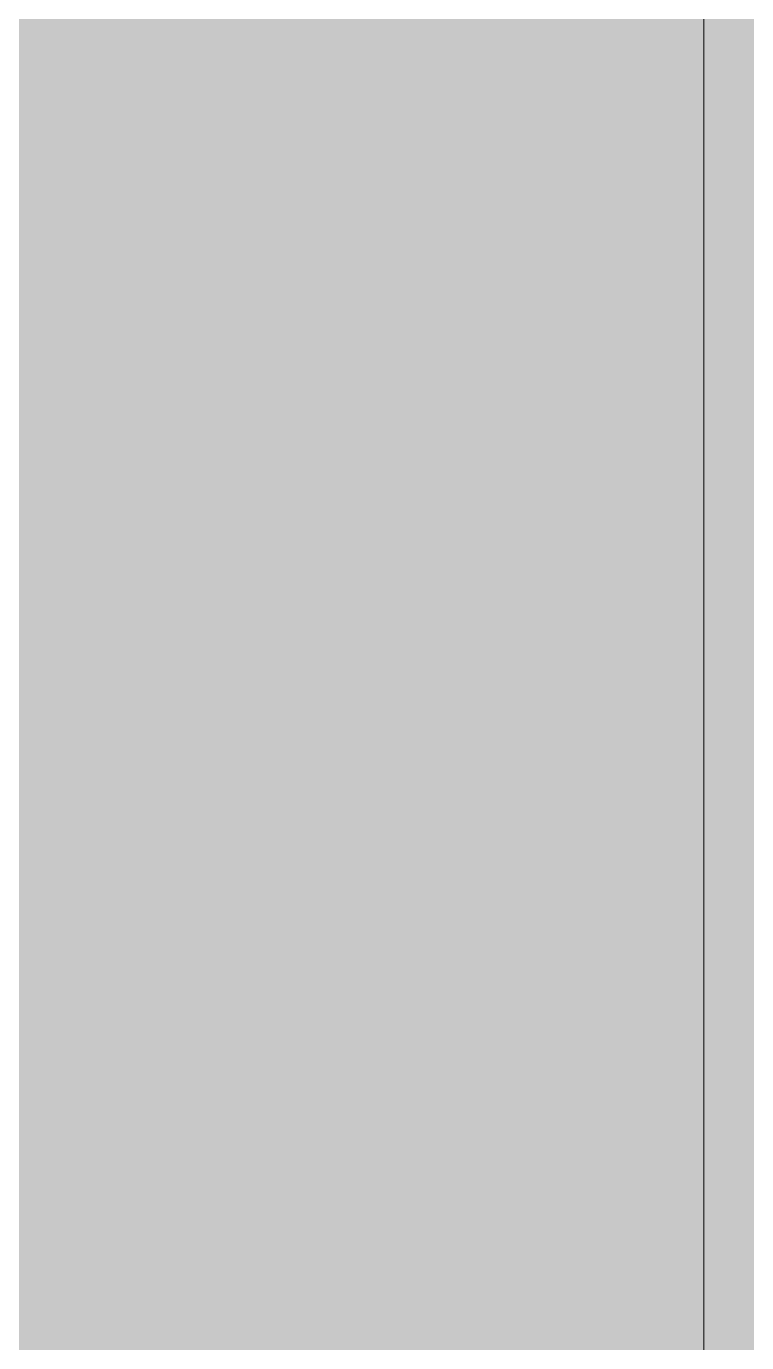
# Model space of a CAD drawing. Header units: inches. Extents: x 27328 to 120839, y -4075 to 4147.
# Drawn here: x 32276.95 to 32287.72, y 1146.64 to 1166.32 of the extents above; entities that cross this region are included whole.
import ezdxf

# ---------------------------------------------------------------- set-up
doc = ezdxf.new("R2010")
doc.units = ezdxf.units.IN
doc.header["$MEASUREMENT"] = 0
doc.layers.add('S-COLS', color=52, linetype='Continuous', lineweight=9)

msp = doc.modelspace()

# ---------------------------------------------------------------- hatches: boundary and pattern name
at = {"layer": 'S-COLS'}
h = msp.add_hatch(color=256, dxfattribs=at)
h.paths.add_polyline_path([(32271.13, 1092.14), (32287.08, 1100.82), (32287.08, 1123.759), (32269.796, 1114.3), (32270.783, 1097.908)], flags=0)
h.paths.add_polyline_path([(32269.728, 1115.435), (32287.08, 1124.877), (32287.08, 1135.719), (32269.096, 1125.932), (32269.664, 1116.492)], flags=0)
h.paths.add_polyline_path([(32268.755, 1131.61), (32287.08, 1141.582), (32287.08, 1176.147), (32286.202, 1176.605), (32276.636, 1171.4), (32276.438, 1165.903), (32275.861, 1165.381), (32274.842, 1165.086), (32269.837, 1167.699), (32266.686, 1165.985), (32268.617, 1133.895)], flags=0)
h = msp.add_hatch(color=256, dxfattribs=at)
h.paths.add_polyline_path([(32287.994, 1100.76), (32287.994, 1124.257), (32287.08, 1123.706), (32287.204, 1100.888), (32287.445, 1101.019), (32287.982, 1100.765)], flags=0)
h.paths.add_polyline_path([(32287.08, 1124.877), (32287.994, 1125.375), (32287.994, 1136.216), (32287.08, 1135.719), (32287.08, 1132.215)], flags=0)
h.paths.add_polyline_path([(32287.08, 1141.582), (32287.994, 1142.171), (32287.994, 1175.67), (32287.08, 1176.005), (32287.08, 1142.272)], flags=0)

# ---------------------------------------------------------------- linework, layer by layer
msp.add_line((32287.08, 1176.005), (32287.08, 1141.534), dxfattribs=at)

doc.saveas('drawing.dxf')
